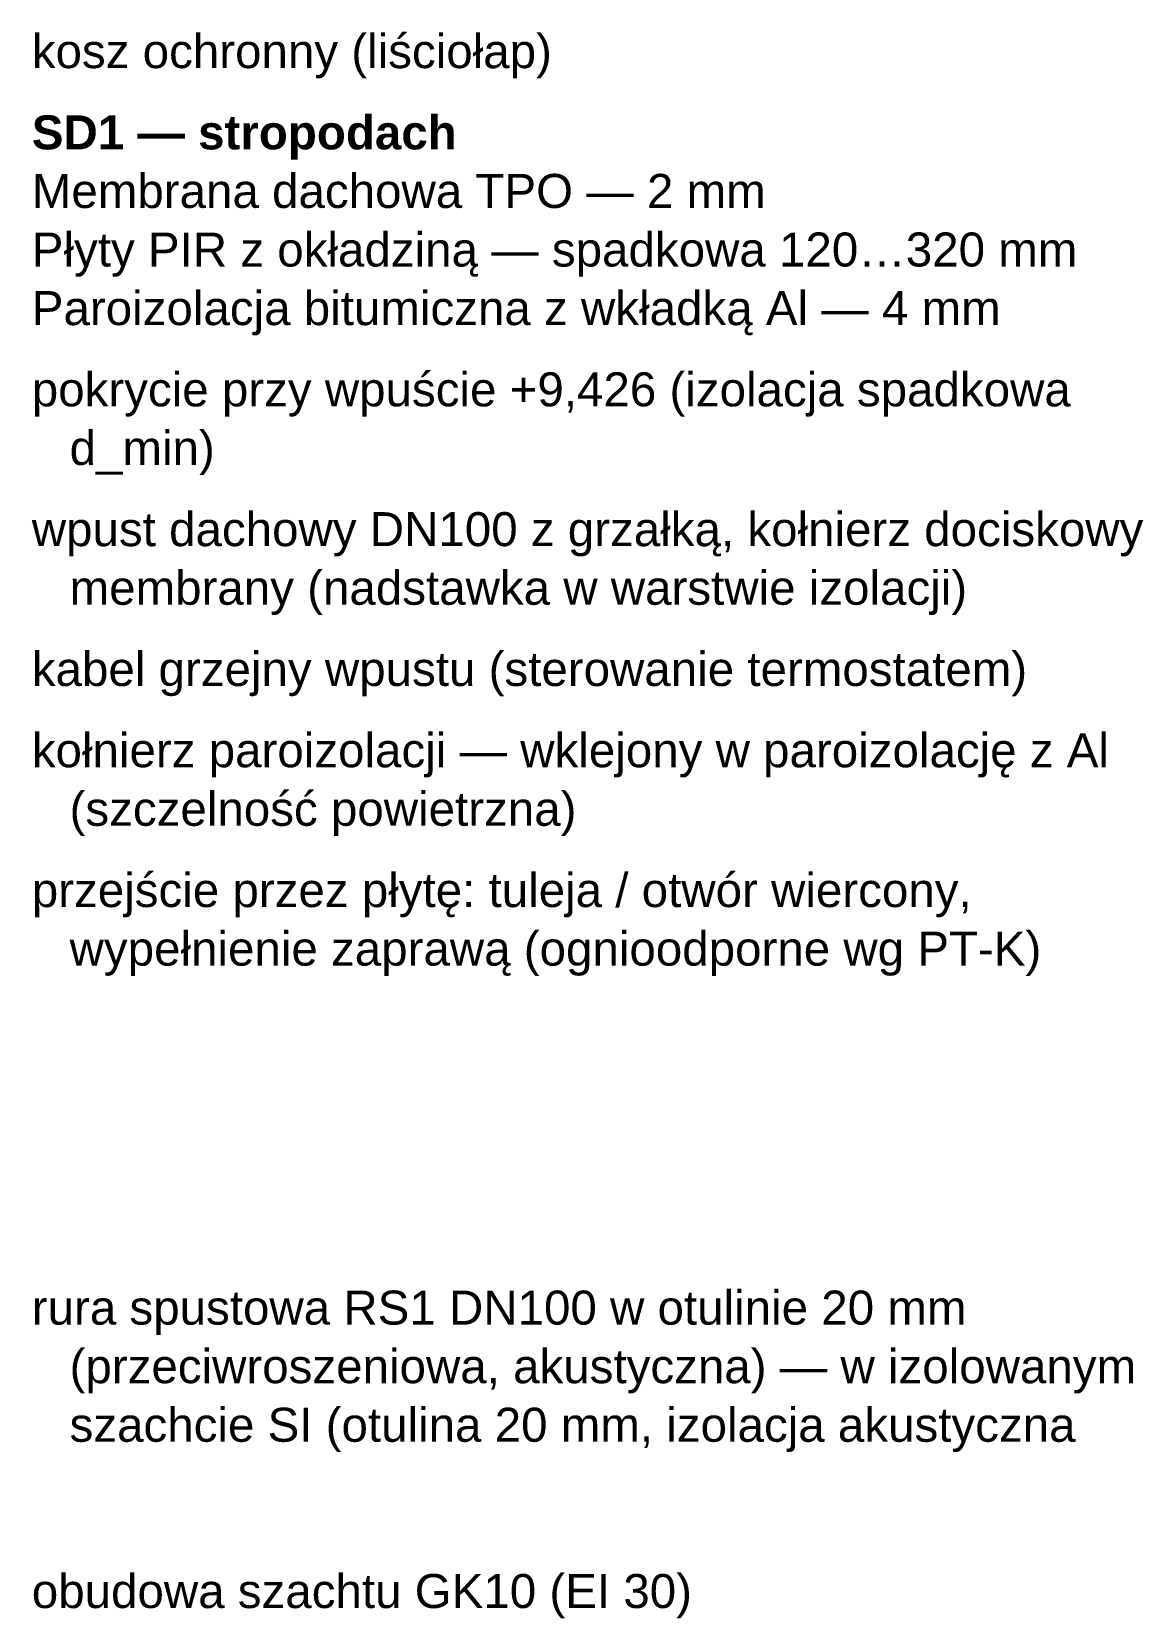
# Model space of a CAD drawing. Header units: metres. Extents: x -0.8 to 45.3, y -0.9 to 0.6.
# Drawn here: x 44.688 to 45.276, y -0.55 to 0.289 of the extents above; entities that cross this region are included whole.
import ezdxf

# ---------------------------------------------------------------- set-up
doc = ezdxf.new("R2010")
doc.units = ezdxf.units.M
doc.layers.add('A-OPISY', color=2, linetype='Continuous', lineweight=25)
doc.styles.add('PL_ARIAL', font='arial.ttf')
doc.styles.add('PL_ARIAL_B', font='arialbd.ttf')

msp = doc.modelspace()

# ---------------------------------------------------------------- texts
at = {"layer": 'A-OPISY'}
for s, style, p in [('kosz ochronny (liściołap)', 'PL_ARIAL', (44.68775, 0.27)), ('SD1 — stropodach', 'PL_ARIAL_B', (44.68775, 0.227)), ('Membrana dachowa TPO — 2 mm', 'PL_ARIAL', (44.68775, 0.196)), ('Płyty PIR z okładziną — spadkowa 120…320 mm', 'PL_ARIAL', (44.68775, 0.165)), ('Paroizolacja bitumiczna z wkładką Al — 4 mm', 'PL_ARIAL', (44.68775, 0.134)), ('pokrycie przy wpuście +9,426 (izolacja spadkowa', 'PL_ARIAL', (44.68775, 0.091)), ('d_min)', 'PL_ARIAL', (44.70775, 0.06)), ('wpust dachowy DN100 z grzałką, kołnierz dociskowy', 'PL_ARIAL', (44.68775, 0.017)), ('membrany (nadstawka w warstwie izolacji)', 'PL_ARIAL', (44.70775, -0.014)), ('kabel grzejny wpustu (sterowanie termostatem)', 'PL_ARIAL', (44.68775, -0.057)), ('kołnierz paroizolacji — wklejony w paroizolację z Al', 'PL_ARIAL', (44.68775, -0.1)), ('(szczelność powietrzna)', 'PL_ARIAL', (44.70775, -0.131)), ('przejście przez płytę: tuleja / otwór wiercony,', 'PL_ARIAL', (44.68775, -0.174)), ('wypełnienie zaprawą (ognioodporne wg PT-K)', 'PL_ARIAL', (44.70775, -0.205)), ('rura spustowa RS1 DN100 w otulinie 20 mm', 'PL_ARIAL', (44.68775, -0.395)), ('(przeciwroszeniowa, akustyczna) — w izolowanym', 'PL_ARIAL', (44.70775, -0.426)), ('szachcie SI (otulina 20 mm, izolacja akustyczna', 'PL_ARIAL', (44.70775, -0.457)), ('obudowa szachtu GK10 (EI 30)', 'PL_ARIAL', (44.68775, -0.545))]:
    msp.add_text(s, height=0.018, dxfattribs=dict(at, style=style)).set_placement(p)

doc.saveas('drawing.dxf')
